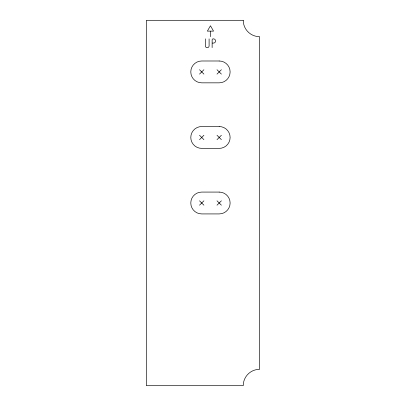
<?xml version="1.0" encoding="UTF-8"?>
<svg xmlns="http://www.w3.org/2000/svg" width="406" height="406" viewBox="0 0 406 406"><rect width="100%" height="100%" fill="white"/><g stroke="black" fill="none" stroke-linecap="round" stroke-linejoin="round"><path stroke-width="0.61" d="M199.534 74.1L203.903 69.73M217.012 74.1L221.382 69.73M199.534 139.644L203.903 135.274M217.012 139.644L221.382 135.274M199.534 205.182L203.903 200.818M217.012 205.182L221.382 200.818M210.237 31.12L207.359 31.12L210.455 25.761L213.551 31.12L210.455 31.12L210.455 36.687M212.353 43.082L213.48 43.082A2.106 2.106 0 0 0 215.586 40.976A2.106 2.106 0 0 0 213.48 38.869L213.16 38.869A1.025 1.025 0 0 0 212.135 39.895L212.135 47.609M217.012 69.73L221.382 74.1M199.534 69.73L203.903 74.1M217.012 135.274L221.382 139.644M199.534 135.274L203.903 139.644M217.012 200.818L221.382 205.182M199.534 200.818L203.903 205.182M209.1 38.869L209.1 45.817A1.888 1.888 0 0 1 207.212 47.705A1.888 1.888 0 0 1 205.324 45.817L205.324 38.869M243.224 20.3L146.388 20.3L146.388 385.7L243.224 385.7A16.387 16.387 0 0 1 259.612 369.313L259.612 36.687A16.387 16.387 0 0 1 243.224 20.3M219.194 60.991L201.716 60.991A10.921 10.921 0 0 0 190.795 71.913A10.921 10.921 0 0 0 201.716 82.839L219.194 82.839A10.921 10.921 0 0 0 230.116 71.913A10.921 10.921 0 0 0 219.194 60.991M219.194 126.535L201.716 126.535A10.921 10.921 0 0 0 190.795 137.456A10.921 10.921 0 0 0 201.716 148.383L219.194 148.383A10.921 10.921 0 0 0 230.116 137.456A10.921 10.921 0 0 0 219.194 126.535M219.194 192.079L201.716 192.079A10.921 10.921 0 0 0 190.795 203A10.921 10.921 0 0 0 201.716 213.921L219.194 213.921A10.921 10.921 0 0 0 230.116 203A10.921 10.921 0 0 0 219.194 192.079"/></g></svg>
